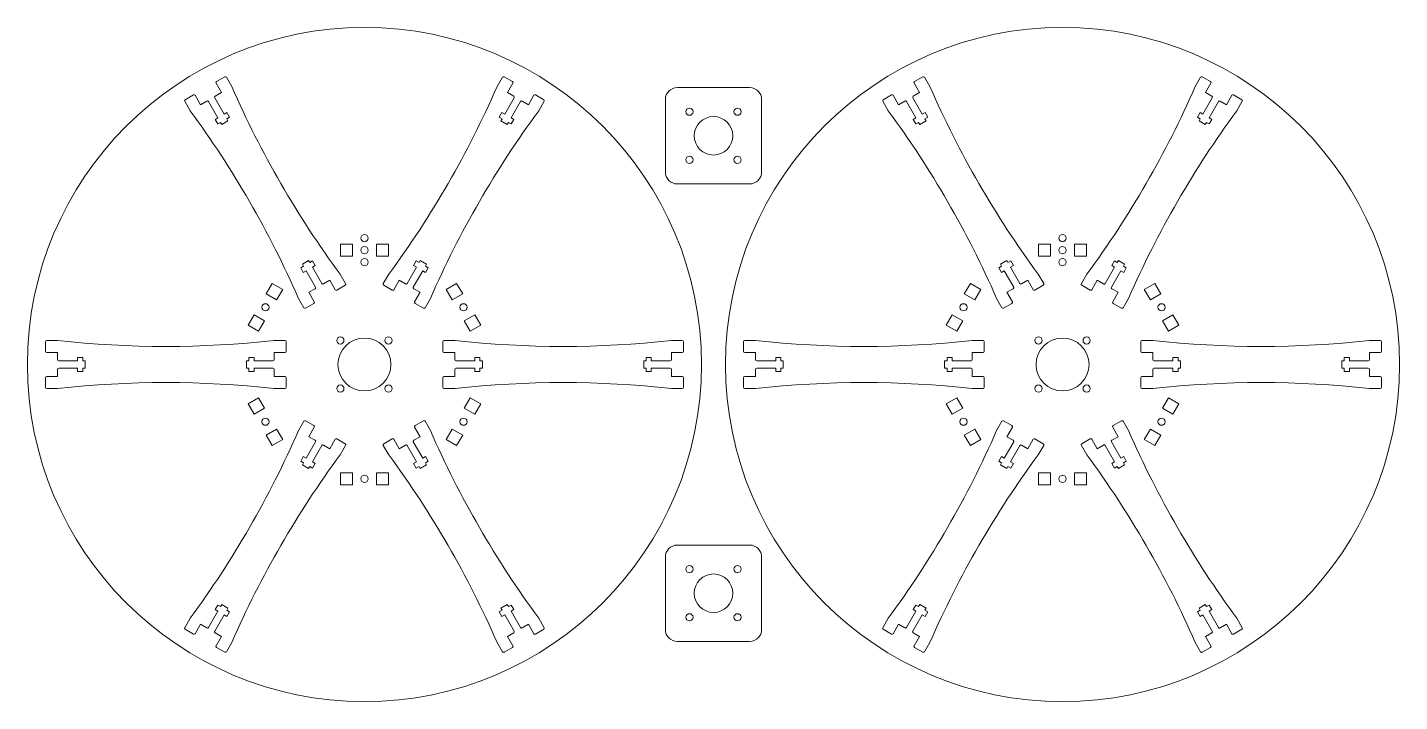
# Model space of a CAD drawing. Header units: millimetres. Extents: x 10 to 580, y 20 to 300.
import ezdxf

# ---------------------------------------------------------------- set-up
doc = ezdxf.new("R2010")
doc.units = ezdxf.units.MM
doc.layers.get('0').update_dxf_attribs({"linetype": 'CONTINUOUS', "lineweight": 25, "true_color": 0x000000})
doc.layers.add('3 Spool Sides', color=7, linetype='CONTINUOUS', lineweight=0, true_color=0x000000)
doc.layers.add('4. Spool Brackets', color=7, linetype='CONTINUOUS', lineweight=0, true_color=0x000000)

# ---------------------------------------------------------------- blocks, each defined once
blk = doc.blocks.new('holes-20')
for p, q in [((-5, 2.5), (-10, 2.5)), ((-10, 2.5), (-10, -2.5)), ((-5, 2.5), (-5, -2.5)), ((5, 2.5), (10, 2.5)), ((5, 2.5), (5, -2.5)), ((10, 2.5), (10, -2.5)), ((-5, -2.5), (-10, -2.5)), ((5, -2.5), (10, -2.5))]:
    blk.add_line(p, q)
blk.add_circle((0, 0), 1.5)
blk = doc.blocks.new('tabs-with-bolt-20')
for p, q in [((-1.5, 11.5), (1.5, 11.5)), ((-1.5, 10.5), (-1.5, 11.5)), ((1.5, 11.5), (1.5, 10.5)), ((-2.86, 8.33), (-2.86, 10.5)), ((-2.86, 10.5), (-1.5, 10.5)), ((-1.5, 8.33), (-2.86, 8.33)), ((-1.5, 0.5), (-1.5, 8.33)), ((1.5, 10.5), (2.86, 10.5)), ((2.86, 8.33), (1.5, 8.33)), ((1.5, 8.33), (1.5, 0.5)), ((2.86, 10.5), (2.86, 8.33)), ((-10, -4.5), (-10, 0)), ((-5, 0), (-5, -4.5)), ((-2, 0), (-5, 0)), ((2, 0), (5, 0)), ((-5.5, -5), (-9.5, -5)), ((5, 0), (5, -4.5)), ((5.5, -5), (9.5, -5)), ((10, -4.5), (10, 0))]:
    blk.add_line(p, q)
for centre, start, end in [((-2, 0.5), 270, 0), ((2, 0.5), 180, 270), ((-9.5, -4.5), 180, 270), ((-5.5, -4.5), 270, 0), ((5.5, -4.5), 180, 270), ((9.5, -4.5), 270, 0)]:
    blk.add_arc(centre, 0.5, start, end)

msp = doc.modelspace()

# ---------------------------------------------------------------- linework, layer by layer
at = {"layer": '3 Spool Sides'}
for centre, radius in [((150, 160), 140), ((440, 160), 140), ((150, 212.5), 1.5), ((440, 212.5), 1.5), ((150, 202.5), 1.5), ((440, 202.5), 1.5), ((140, 170), 1.5), ((150, 160), 11), ((160, 170), 1.5), ((430, 170), 1.5), ((440, 160), 11), ((450, 170), 1.5), ((140, 150), 1.5), ((160, 150), 1.5), ((430, 150), 1.5), ((450, 150), 1.5)]:
    msp.add_circle(centre, radius, dxfattribs=at)
for centre, start, end in [((467.07, 438.32), 203.6403, 216.3597), ((-167.07, 438.32), 323.6403, 336.3597), ((757.07, 438.32), 203.6403, 216.3597), ((122.93, 438.32), 323.6403, 336.3597), ((-249.57, 24.57), 23.6403, 36.3597), ((549.57, 24.57), 143.6403, 156.3597), ((40.43, 24.57), 23.6403, 36.3597), ((839.57, 24.57), 143.6403, 156.3597), ((67.5, 573.75), 263.6403, 276.3597), ((232.5, 573.75), 263.6403, 276.3597), ((357.5, 573.75), 263.6403, 276.3597), ((522.5, 573.75), 263.6403, 276.3597), ((67.5, -253.75), 83.6403, 96.3597), ((232.5, -253.75), 83.6403, 96.3597), ((357.5, -253.75), 83.6403, 96.3597), ((522.5, -253.75), 83.6403, 96.3597), ((-249.57, 295.43), 323.6403, 336.3597), ((549.57, 295.43), 203.6403, 216.3597), ((40.43, 295.43), 323.6403, 336.3597), ((839.57, 295.43), 203.6403, 216.3597), ((467.07, -118.32), 143.6403, 156.3597), ((-167.07, -118.32), 23.6403, 36.3597), ((757.07, -118.32), 143.6403, 156.3597), ((122.93, -118.32), 23.6403, 36.3597)]:
    msp.add_arc(centre, 406.25, start, end, dxfattribs=at)
at = {"layer": '4. Spool Brackets'}
for p, q in [((280, 275), (310, 275)), ((275, 240), (275, 270)), ((315, 240), (315, 270)), ((310, 235), (280, 235)), ((275, 80), (275, 50)), ((310, 85), (280, 85)), ((315, 80), (315, 50)), ((280, 45), (310, 45))]:
    msp.add_line(p, q, dxfattribs=at)
for centre, radius in [((285, 265), 1.5), ((295, 255), 8), ((305, 265), 1.5), ((285, 245), 1.5), ((305, 245), 1.5), ((285, 75), 1.5), ((305, 75), 1.5), ((295, 65), 8), ((285, 55), 1.5), ((305, 55), 1.5)]:
    msp.add_circle(centre, radius, dxfattribs=at)
for centre, start, end in [((280, 270), 90, 180), ((310, 270), 360, 90), ((280, 240), 180, 270), ((310, 240), 270, 0), ((280, 80), 90, 180), ((310, 80), 0, 90), ((280, 50), 180, 270), ((310, 50), 270, 0)]:
    msp.add_arc(centre, 5, start, end, dxfattribs=at)

# ---------------------------------------------------------------- block references
at = {"layer": '3 Spool Sides', "yscale": -1}
for p, rotation in [((86.25, 270.42), 30.000000000000018), ((213.75, 270.42), 330), ((376.25, 270.42), 30.000000000000018), ((503.75, 270.42), 330), ((131.25, 192.48), 210), ((168.75, 192.48), 149.99999999999994), ((421.25, 192.48), 210), ((458.75, 192.48), 149.99999999999994), ((22.5, 160), 90.00000000000001), ((112.5, 160), 270), ((187.5, 160), 90), ((277.5, 160), 270), ((312.5, 160), 90.00000000000001), ((402.5, 160), 270), ((477.5, 160), 90), ((567.5, 160), 270), ((131.25, 127.52), 330), ((168.75, 127.52), 29.999999999999964), ((421.25, 127.52), 330), ((458.75, 127.52), 29.999999999999964), ((86.25, 49.58), 150), ((213.75, 49.58), 210.00000000000003), ((376.25, 49.58), 150), ((503.75, 49.58), 210.00000000000003)]:
    msp.add_blockref('tabs-with-bolt-20', p, dxfattribs=dict(at, rotation=rotation))
at = {"layer": '3 Spool Sides'}
for p, rotation in [((150, 207.5), 359.9999999999999), ((440, 207.5), 359.9999999999999), ((108.86, 183.75), 59.99999999999988), ((191.14, 183.75), 299.9999999999999), ((398.86, 183.75), 59.99999999999988), ((481.14, 183.75), 299.9999999999999), ((108.86, 136.25), 119.99999999999986), ((191.14, 136.25), 239.99999999999994), ((398.86, 136.25), 119.99999999999986), ((481.14, 136.25), 239.99999999999994), ((150, 112.5), 179.9999999999999), ((440, 112.5), 179.9999999999999)]:
    msp.add_blockref('holes-20', p, dxfattribs=dict(at, rotation=rotation))

doc.saveas('drawing.dxf')
